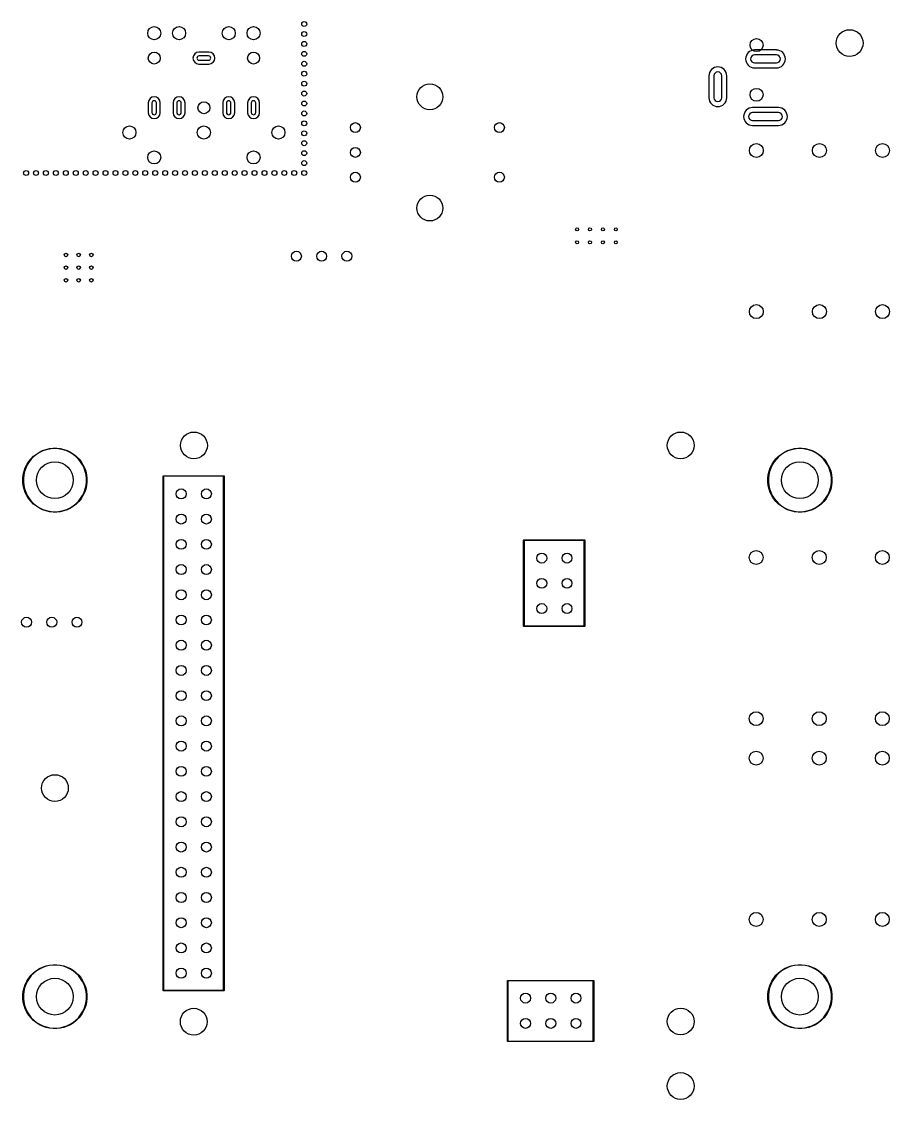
# Model space of a CAD drawing. Header units: inches. Extents: x 0.74 to 7.44, y -5.09 to -0.79.
# Drawn here: x 4.002 to 7.442, y -5.093 to -0.82 of the extents above; entities that cross this region are included whole.
import ezdxf

# ---------------------------------------------------------------- set-up
doc = ezdxf.new("R2010")
doc.units = ezdxf.units.IN
doc.header["$MEASUREMENT"] = 0
doc.layers.add('BLACK', color=250, linetype='CONTINUOUS')

msp = doc.modelspace()

# ---------------------------------------------------------------- linework, layer by layer
at = {"layer": 'BLACK', "linetype": 'CONTINUOUS'}
for p, q in [((6.9936, -0.9326), (6.907, -0.9326)), ((4.7441, -0.9409), (4.7047, -0.9409)), ((4.7431, -0.9557), (4.7057, -0.9557)), ((4.7057, -0.9734), (4.7431, -0.9734)), ((6.9936, -0.9523), (6.907, -0.9523)), ((4.7047, -0.9882), (4.7441, -0.9882)), ((6.907, -0.9838), (6.9936, -0.9838)), ((6.907, -1.0035), (6.9936, -1.0035)), ((6.7259, -1.035), (6.7259, -1.1216)), ((6.7456, -1.035), (6.7456, -1.1216)), ((6.7771, -1.1216), (6.7771, -1.035)), ((6.7967, -1.1216), (6.7967, -1.035)), ((4.5039, -1.1417), (4.5039, -1.1811)), ((4.5187, -1.1427), (4.5187, -1.1801)), ((4.5364, -1.1801), (4.5364, -1.1427)), ((4.5512, -1.1811), (4.5512, -1.1417)), ((4.6024, -1.1417), (4.6024, -1.1811)), ((4.6171, -1.1427), (4.6171, -1.1801)), ((4.6348, -1.1801), (4.6348, -1.1427)), ((4.6496, -1.1811), (4.6496, -1.1417)), ((4.7992, -1.1417), (4.7992, -1.1811)), ((4.814, -1.1427), (4.814, -1.1801)), ((4.8317, -1.1801), (4.8317, -1.1427)), ((4.8465, -1.1811), (4.8465, -1.1417)), ((4.8976, -1.1417), (4.8976, -1.1811)), ((4.9124, -1.1427), (4.9124, -1.1801)), ((4.9301, -1.1801), (4.9301, -1.1427)), ((4.9449, -1.1811), (4.9449, -1.1417)), ((7.0015, -1.161), (6.8991, -1.161)), ((7.0015, -1.1807), (6.8991, -1.1807)), ((6.8991, -1.2121), (7.0015, -1.2121)), ((6.8991, -1.2318), (7.0015, -1.2318)), ((4.0724, -2.5267), (4.0853, -2.5205)), ((4.0853, -2.5205), (4.0987, -2.5158)), ((4.0992, -2.5175), (4.0859, -2.5221)), ((4.0987, -2.5158), (4.1126, -2.5126)), ((4.1129, -2.5144), (4.0992, -2.5175)), ((4.1126, -2.5126), (4.1267, -2.511)), ((4.1268, -2.5128), (4.1129, -2.5144)), ((4.1267, -2.511), (4.141, -2.511)), ((4.1409, -2.5128), (4.1268, -2.5128)), ((4.1548, -2.5144), (4.1409, -2.5128)), ((4.141, -2.511), (4.1551, -2.5126)), ((4.1685, -2.5175), (4.1548, -2.5144)), ((4.1551, -2.5126), (4.169, -2.5158)), ((4.1818, -2.5221), (4.1685, -2.5175)), ((4.169, -2.5158), (4.1824, -2.5205)), ((4.1824, -2.5205), (4.1953, -2.5267)), ((7.0252, -2.5267), (7.038, -2.5205)), ((7.038, -2.5205), (7.0515, -2.5158)), ((7.052, -2.5175), (7.0387, -2.5221)), ((7.0515, -2.5158), (7.0653, -2.5126)), ((7.0656, -2.5144), (7.052, -2.5175)), ((7.0653, -2.5126), (7.0795, -2.511)), ((7.0796, -2.5128), (7.0656, -2.5144)), ((7.0795, -2.511), (7.0937, -2.511)), ((7.0936, -2.5128), (7.0796, -2.5128)), ((7.1076, -2.5144), (7.0936, -2.5128)), ((7.0937, -2.511), (7.1079, -2.5126)), ((7.1213, -2.5175), (7.1076, -2.5144)), ((7.1079, -2.5126), (7.1218, -2.5158)), ((7.1345, -2.5221), (7.1213, -2.5175)), ((7.1218, -2.5158), (7.1352, -2.5205)), ((7.1352, -2.5205), (7.148, -2.5267)), ((4.0303, -2.5643), (4.0392, -2.5532)), ((4.0405, -2.5544), (4.0318, -2.5653)), ((4.0392, -2.5532), (4.0493, -2.5431)), ((4.0504, -2.5444), (4.0405, -2.5544)), ((4.0493, -2.5431), (4.0604, -2.5342)), ((4.0614, -2.5357), (4.0504, -2.5444)), ((4.0604, -2.5342), (4.0724, -2.5267)), ((4.0733, -2.5282), (4.0614, -2.5357)), ((4.0859, -2.5221), (4.0733, -2.5282)), ((4.1944, -2.5282), (4.1818, -2.5221)), ((4.2063, -2.5357), (4.1944, -2.5282)), ((4.1953, -2.5267), (4.2073, -2.5342)), ((4.2173, -2.5444), (4.2063, -2.5357)), ((4.2073, -2.5342), (4.2185, -2.5431)), ((4.2272, -2.5544), (4.2173, -2.5444)), ((4.2185, -2.5431), (4.2285, -2.5532)), ((4.236, -2.5653), (4.2272, -2.5544)), ((4.2285, -2.5532), (4.2374, -2.5643)), ((6.9831, -2.5643), (6.9919, -2.5532)), ((6.9933, -2.5544), (6.9845, -2.5653)), ((6.9919, -2.5532), (7.002, -2.5431)), ((7.0032, -2.5444), (6.9933, -2.5544)), ((7.002, -2.5431), (7.0131, -2.5342)), ((7.0142, -2.5357), (7.0032, -2.5444)), ((7.0131, -2.5342), (7.0252, -2.5267)), ((7.0261, -2.5282), (7.0142, -2.5357)), ((7.0387, -2.5221), (7.0261, -2.5282)), ((7.1472, -2.5282), (7.1345, -2.5221)), ((7.1591, -2.5357), (7.1472, -2.5282)), ((7.148, -2.5267), (7.1601, -2.5342)), ((7.17, -2.5444), (7.1591, -2.5357)), ((7.1601, -2.5342), (7.1712, -2.5431)), ((7.18, -2.5544), (7.17, -2.5444)), ((7.1712, -2.5431), (7.1813, -2.5532)), ((7.1887, -2.5653), (7.18, -2.5544)), ((7.1813, -2.5532), (7.1902, -2.5643)), ((4.0087, -2.6165), (4.0119, -2.6026)), ((4.0136, -2.6031), (4.0104, -2.6168)), ((4.0119, -2.6026), (4.0166, -2.5892)), ((4.0182, -2.5899), (4.0136, -2.6031)), ((4.0166, -2.5892), (4.0227, -2.5764)), ((4.0243, -2.5772), (4.0182, -2.5899)), ((4.0227, -2.5764), (4.0303, -2.5643)), ((4.0318, -2.5653), (4.0243, -2.5772)), ((4.2434, -2.5772), (4.236, -2.5653)), ((4.2374, -2.5643), (4.245, -2.5764)), ((4.2495, -2.5899), (4.2434, -2.5772)), ((4.245, -2.5764), (4.2512, -2.5892)), ((4.2542, -2.6031), (4.2495, -2.5899)), ((4.2512, -2.5892), (4.2559, -2.6026)), ((4.2573, -2.6168), (4.2542, -2.6031)), ((4.2559, -2.6026), (4.259, -2.6165)), ((6.9614, -2.6165), (6.9646, -2.6026)), ((6.9663, -2.6031), (6.9632, -2.6168)), ((6.9646, -2.6026), (6.9693, -2.5892)), ((6.9709, -2.5899), (6.9663, -2.6031)), ((6.9693, -2.5892), (6.9755, -2.5764)), ((6.977, -2.5772), (6.9709, -2.5899)), ((6.9755, -2.5764), (6.9831, -2.5643)), ((6.9845, -2.5653), (6.977, -2.5772)), ((7.1962, -2.5772), (7.1887, -2.5653)), ((7.1902, -2.5643), (7.1977, -2.5764)), ((7.2023, -2.5899), (7.1962, -2.5772)), ((7.1977, -2.5764), (7.2039, -2.5892)), ((7.2069, -2.6031), (7.2023, -2.5899)), ((7.2039, -2.5892), (7.2086, -2.6026)), ((7.21, -2.6168), (7.2069, -2.6031)), ((7.2086, -2.6026), (7.2118, -2.6165)), ((4.0071, -2.6307), (4.0087, -2.6165)), ((4.0071, -2.6308), (4.0071, -2.6307)), ((4.0071, -2.6449), (4.0071, -2.6308)), ((4.0087, -2.6591), (4.0071, -2.6449)), ((4.0104, -2.6168), (4.0089, -2.6308)), ((4.0089, -2.6308), (4.0089, -2.6448)), ((4.0089, -2.6448), (4.0104, -2.6588)), ((4.2589, -2.6308), (4.2573, -2.6168)), ((4.2573, -2.6588), (4.2589, -2.6448)), ((4.2589, -2.6448), (4.2589, -2.6308)), ((4.259, -2.6165), (4.2606, -2.6307)), ((4.2606, -2.6449), (4.259, -2.6591)), ((4.2606, -2.6307), (4.2606, -2.6449)), ((4.5624, -2.6211), (4.5625, -2.6207)), ((4.5624, -4.6605), (4.5624, -2.6211)), ((4.5625, -2.6207), (4.563, -2.6202)), ((4.563, -2.6202), (4.5634, -2.6201)), ((4.5634, -2.6201), (4.8035, -2.6201)), ((4.5644, -2.6221), (4.5644, -4.6595)), ((4.8026, -2.6221), (4.5644, -2.6221)), ((4.8026, -4.6595), (4.8026, -2.6221)), ((4.8035, -2.6201), (4.8039, -2.6202)), ((4.8039, -2.6202), (4.8045, -2.6207)), ((4.8045, -2.6207), (4.8045, -2.6211)), ((4.8045, -2.6211), (4.8045, -4.6605)), ((6.9598, -2.6307), (6.9614, -2.6165)), ((6.9598, -2.6308), (6.9598, -2.6307)), ((6.9598, -2.6449), (6.9598, -2.6308)), ((6.9614, -2.6591), (6.9598, -2.6449)), ((6.9632, -2.6168), (6.9616, -2.6308)), ((6.9616, -2.6308), (6.9616, -2.6448)), ((6.9616, -2.6448), (6.9632, -2.6588)), ((7.2116, -2.6308), (7.21, -2.6168)), ((7.21, -2.6588), (7.2116, -2.6448)), ((7.2116, -2.6448), (7.2116, -2.6308)), ((7.2118, -2.6165), (7.2134, -2.6307)), ((7.2134, -2.6449), (7.2118, -2.6591)), ((7.2134, -2.6307), (7.2134, -2.6449)), ((4.0119, -2.6729), (4.0087, -2.6591)), ((4.0104, -2.6588), (4.0136, -2.6725)), ((4.0166, -2.6864), (4.0119, -2.6729)), ((4.0136, -2.6725), (4.0182, -2.6857)), ((4.0227, -2.6992), (4.0166, -2.6864)), ((4.0182, -2.6857), (4.0243, -2.6984)), ((4.2434, -2.6984), (4.2495, -2.6857)), ((4.2512, -2.6864), (4.245, -2.6992)), ((4.2495, -2.6857), (4.2542, -2.6725)), ((4.2559, -2.6729), (4.2512, -2.6864)), ((4.2542, -2.6725), (4.2573, -2.6588)), ((4.259, -2.6591), (4.2559, -2.6729)), ((6.9646, -2.6729), (6.9614, -2.6591)), ((6.9632, -2.6588), (6.9663, -2.6725)), ((6.9693, -2.6864), (6.9646, -2.6729)), ((6.9663, -2.6725), (6.9709, -2.6857)), ((6.9755, -2.6992), (6.9693, -2.6864)), ((6.9709, -2.6857), (6.977, -2.6984)), ((7.1962, -2.6984), (7.2023, -2.6857)), ((7.2039, -2.6864), (7.1977, -2.6992)), ((7.2023, -2.6857), (7.2069, -2.6725)), ((7.2086, -2.6729), (7.2039, -2.6864)), ((7.2069, -2.6725), (7.21, -2.6588)), ((7.2118, -2.6591), (7.2086, -2.6729)), ((4.0303, -2.7113), (4.0227, -2.6992)), ((4.0243, -2.6984), (4.0318, -2.7102)), ((4.0392, -2.7224), (4.0303, -2.7113)), ((4.0318, -2.7102), (4.0405, -2.7212)), ((4.0493, -2.7325), (4.0392, -2.7224)), ((4.0405, -2.7212), (4.0504, -2.7311)), ((4.0604, -2.7413), (4.0493, -2.7325)), ((4.0504, -2.7311), (4.0614, -2.7399)), ((4.2063, -2.7399), (4.2173, -2.7311)), ((4.2185, -2.7325), (4.2073, -2.7413)), ((4.2173, -2.7311), (4.2272, -2.7212)), ((4.2285, -2.7224), (4.2185, -2.7325)), ((4.2272, -2.7212), (4.236, -2.7102)), ((4.2374, -2.7113), (4.2285, -2.7224)), ((4.236, -2.7102), (4.2434, -2.6984)), ((4.245, -2.6992), (4.2374, -2.7113)), ((6.9831, -2.7113), (6.9755, -2.6992)), ((6.977, -2.6984), (6.9845, -2.7102)), ((6.9919, -2.7224), (6.9831, -2.7113)), ((6.9845, -2.7102), (6.9933, -2.7212)), ((7.002, -2.7325), (6.9919, -2.7224)), ((6.9933, -2.7212), (7.0032, -2.7311)), ((7.0131, -2.7413), (7.002, -2.7325)), ((7.0032, -2.7311), (7.0142, -2.7399)), ((7.1591, -2.7399), (7.17, -2.7311)), ((7.1712, -2.7325), (7.1601, -2.7413)), ((7.17, -2.7311), (7.18, -2.7212)), ((7.1813, -2.7224), (7.1712, -2.7325)), ((7.18, -2.7212), (7.1887, -2.7102)), ((7.1902, -2.7113), (7.1813, -2.7224)), ((7.1887, -2.7102), (7.1962, -2.6984)), ((7.1977, -2.6992), (7.1902, -2.7113)), ((4.0724, -2.7489), (4.0604, -2.7413)), ((4.0614, -2.7399), (4.0733, -2.7474)), ((4.0853, -2.7551), (4.0724, -2.7489)), ((4.0733, -2.7474), (4.0859, -2.7535)), ((4.0987, -2.7598), (4.0853, -2.7551)), ((4.0859, -2.7535), (4.0992, -2.7581)), ((4.1126, -2.763), (4.0987, -2.7598)), ((4.0992, -2.7581), (4.1129, -2.7612)), ((4.1267, -2.7646), (4.1126, -2.763)), ((4.1129, -2.7612), (4.1268, -2.7628)), ((4.141, -2.7646), (4.1267, -2.7646)), ((4.1268, -2.7628), (4.1409, -2.7628)), ((4.1409, -2.7628), (4.1548, -2.7612)), ((4.1551, -2.763), (4.141, -2.7646)), ((4.1548, -2.7612), (4.1685, -2.7581)), ((4.169, -2.7598), (4.1551, -2.763)), ((4.1685, -2.7581), (4.1818, -2.7535)), ((4.1824, -2.7551), (4.169, -2.7598)), ((4.1818, -2.7535), (4.1944, -2.7474)), ((4.1953, -2.7489), (4.1824, -2.7551)), ((4.1944, -2.7474), (4.2063, -2.7399)), ((4.2073, -2.7413), (4.1953, -2.7489)), ((7.0252, -2.7489), (7.0131, -2.7413)), ((7.0142, -2.7399), (7.0261, -2.7474)), ((7.038, -2.7551), (7.0252, -2.7489)), ((7.0261, -2.7474), (7.0387, -2.7535)), ((7.0515, -2.7598), (7.038, -2.7551)), ((7.0387, -2.7535), (7.052, -2.7581)), ((7.0653, -2.763), (7.0515, -2.7598)), ((7.052, -2.7581), (7.0656, -2.7612)), ((7.0795, -2.7646), (7.0653, -2.763)), ((7.0656, -2.7612), (7.0796, -2.7628)), ((7.0937, -2.7646), (7.0795, -2.7646)), ((7.0796, -2.7628), (7.0936, -2.7628)), ((7.0936, -2.7628), (7.1076, -2.7612)), ((7.1079, -2.763), (7.0937, -2.7646)), ((7.1076, -2.7612), (7.1213, -2.7581)), ((7.1218, -2.7598), (7.1079, -2.763)), ((7.1213, -2.7581), (7.1345, -2.7535)), ((7.1352, -2.7551), (7.1218, -2.7598)), ((7.1345, -2.7535), (7.1472, -2.7474)), ((7.148, -2.7489), (7.1352, -2.7551)), ((7.1472, -2.7474), (7.1591, -2.7399)), ((7.1601, -2.7413), (7.148, -2.7489)), ((5.9917, -2.8758), (5.9918, -2.8754)), ((5.9917, -3.2164), (5.9917, -2.8758)), ((5.9918, -2.8754), (5.9923, -2.8749)), ((5.9923, -2.8749), (5.9927, -2.8748)), ((5.9927, -2.8748), (6.2329, -2.8748)), ((5.9937, -2.8768), (5.9937, -3.2154)), ((6.2319, -2.8768), (5.9937, -2.8768)), ((6.2319, -3.2154), (6.2319, -2.8768)), ((6.2329, -2.8748), (6.2333, -2.8749)), ((6.2333, -2.8749), (6.2338, -2.8754)), ((6.2338, -2.8754), (6.2339, -2.8758)), ((6.2339, -2.8758), (6.2339, -3.2164)), ((5.9918, -3.2167), (5.9917, -3.2164)), ((5.9923, -3.2173), (5.9918, -3.2167)), ((5.9927, -3.2173), (5.9923, -3.2173)), ((6.2329, -3.2173), (5.9927, -3.2173)), ((5.9937, -3.2154), (6.2319, -3.2154)), ((6.2333, -3.2173), (6.2329, -3.2173)), ((6.2338, -3.2167), (6.2333, -3.2173)), ((6.2339, -3.2164), (6.2338, -3.2167)), ((4.0724, -4.5739), (4.0853, -4.5677)), ((4.0859, -4.5694), (4.0733, -4.5755)), ((4.0853, -4.5677), (4.0987, -4.563)), ((4.0992, -4.5647), (4.0859, -4.5694)), ((4.0987, -4.563), (4.1126, -4.5599)), ((4.1129, -4.5616), (4.0992, -4.5647)), ((4.1126, -4.5599), (4.1267, -4.5583)), ((4.1268, -4.56), (4.1129, -4.5616)), ((4.1267, -4.5583), (4.141, -4.5583)), ((4.1409, -4.56), (4.1268, -4.56)), ((4.1548, -4.5616), (4.1409, -4.56)), ((4.141, -4.5583), (4.1551, -4.5599)), ((4.1685, -4.5647), (4.1548, -4.5616)), ((4.1551, -4.5599), (4.169, -4.563)), ((4.1818, -4.5694), (4.1685, -4.5647)), ((4.169, -4.563), (4.1824, -4.5677)), ((4.1944, -4.5755), (4.1818, -4.5694)), ((4.1824, -4.5677), (4.1953, -4.5739)), ((7.0252, -4.5739), (7.038, -4.5677)), ((7.0387, -4.5694), (7.0261, -4.5755)), ((7.038, -4.5677), (7.0515, -4.563)), ((7.052, -4.5647), (7.0387, -4.5694)), ((7.0515, -4.563), (7.0653, -4.5599)), ((7.0656, -4.5616), (7.052, -4.5647)), ((7.0653, -4.5599), (7.0795, -4.5583)), ((7.0796, -4.56), (7.0656, -4.5616)), ((7.0795, -4.5583), (7.0937, -4.5583)), ((7.0936, -4.56), (7.0796, -4.56)), ((7.1076, -4.5616), (7.0936, -4.56)), ((7.0937, -4.5583), (7.1079, -4.5599)), ((7.1213, -4.5647), (7.1076, -4.5616)), ((7.1079, -4.5599), (7.1218, -4.563)), ((7.1345, -4.5694), (7.1213, -4.5647)), ((7.1218, -4.563), (7.1352, -4.5677)), ((7.1472, -4.5755), (7.1345, -4.5694)), ((7.1352, -4.5677), (7.148, -4.5739)), ((4.0227, -4.6236), (4.0303, -4.6116)), ((4.0318, -4.6126), (4.0243, -4.6245)), ((4.0303, -4.6116), (4.0392, -4.6004)), ((4.0405, -4.6016), (4.0318, -4.6126)), ((4.0392, -4.6004), (4.0493, -4.5904)), ((4.0504, -4.5917), (4.0405, -4.6016)), ((4.0493, -4.5904), (4.0604, -4.5815)), ((4.0614, -4.5829), (4.0504, -4.5917)), ((4.0604, -4.5815), (4.0724, -4.5739)), ((4.0733, -4.5755), (4.0614, -4.5829)), ((4.2063, -4.5829), (4.1944, -4.5755)), ((4.1953, -4.5739), (4.2073, -4.5815)), ((4.2173, -4.5917), (4.2063, -4.5829)), ((4.2073, -4.5815), (4.2185, -4.5904)), ((4.2272, -4.6016), (4.2173, -4.5917)), ((4.2185, -4.5904), (4.2285, -4.6004)), ((4.236, -4.6126), (4.2272, -4.6016)), ((4.2285, -4.6004), (4.2374, -4.6116)), ((4.2434, -4.6245), (4.236, -4.6126)), ((4.2374, -4.6116), (4.245, -4.6236)), ((6.9755, -4.6236), (6.9831, -4.6116)), ((6.9845, -4.6126), (6.977, -4.6245)), ((6.9831, -4.6116), (6.9919, -4.6004)), ((6.9933, -4.6016), (6.9845, -4.6126)), ((6.9919, -4.6004), (7.002, -4.5904)), ((7.0032, -4.5917), (6.9933, -4.6016)), ((7.002, -4.5904), (7.0131, -4.5815)), ((7.0142, -4.5829), (7.0032, -4.5917)), ((7.0131, -4.5815), (7.0252, -4.5739)), ((7.0261, -4.5755), (7.0142, -4.5829)), ((7.1591, -4.5829), (7.1472, -4.5755)), ((7.148, -4.5739), (7.1601, -4.5815)), ((7.17, -4.5917), (7.1591, -4.5829)), ((7.1601, -4.5815), (7.1712, -4.5904)), ((7.18, -4.6016), (7.17, -4.5917)), ((7.1712, -4.5904), (7.1813, -4.6004)), ((7.1887, -4.6126), (7.18, -4.6016)), ((7.1813, -4.6004), (7.1902, -4.6116)), ((7.1962, -4.6245), (7.1887, -4.6126)), ((7.1902, -4.6116), (7.1977, -4.6236)), ((4.0087, -4.6638), (4.0119, -4.6499)), ((4.0136, -4.6504), (4.0104, -4.6641)), ((4.0119, -4.6499), (4.0166, -4.6365)), ((4.0182, -4.6371), (4.0136, -4.6504)), ((4.0166, -4.6365), (4.0227, -4.6236)), ((4.0243, -4.6245), (4.0182, -4.6371)), ((4.2495, -4.6371), (4.2434, -4.6245)), ((4.245, -4.6236), (4.2512, -4.6365)), ((4.2542, -4.6504), (4.2495, -4.6371)), ((4.2512, -4.6365), (4.2559, -4.6499)), ((4.2573, -4.6641), (4.2542, -4.6504)), ((4.2559, -4.6499), (4.259, -4.6638)), ((5.9274, -4.6213), (5.928, -4.6208)), ((5.9274, -4.6217), (5.9274, -4.6213)), ((5.9274, -4.8618), (5.9274, -4.6217)), ((5.928, -4.6208), (5.9283, -4.6207)), ((5.9283, -4.6207), (6.2689, -4.6207)), ((5.9293, -4.6227), (5.9293, -4.8609)), ((6.2679, -4.6227), (5.9293, -4.6227)), ((6.2679, -4.8609), (6.2679, -4.6227)), ((6.2689, -4.6207), (6.2693, -4.6208)), ((6.2693, -4.6208), (6.2698, -4.6213)), ((6.2698, -4.6213), (6.2699, -4.6217)), ((6.2699, -4.6217), (6.2699, -4.8618)), ((6.9614, -4.6638), (6.9646, -4.6499)), ((6.9663, -4.6504), (6.9632, -4.6641)), ((6.9646, -4.6499), (6.9693, -4.6365)), ((6.9709, -4.6371), (6.9663, -4.6504)), ((6.9693, -4.6365), (6.9755, -4.6236)), ((6.977, -4.6245), (6.9709, -4.6371)), ((7.2023, -4.6371), (7.1962, -4.6245)), ((7.1977, -4.6236), (7.2039, -4.6365)), ((7.2069, -4.6504), (7.2023, -4.6371)), ((7.2039, -4.6365), (7.2086, -4.6499)), ((7.21, -4.6641), (7.2069, -4.6504)), ((7.2086, -4.6499), (7.2118, -4.6638)), ((4.0071, -4.6779), (4.0087, -4.6638)), ((4.0071, -4.678), (4.0071, -4.6779)), ((4.0071, -4.6922), (4.0071, -4.678)), ((4.0087, -4.7063), (4.0071, -4.6922)), ((4.0104, -4.6641), (4.0089, -4.678)), ((4.0089, -4.678), (4.0089, -4.6921)), ((4.0089, -4.6921), (4.0104, -4.706)), ((4.2589, -4.678), (4.2573, -4.6641)), ((4.2573, -4.706), (4.2589, -4.6921)), ((4.2589, -4.6921), (4.2589, -4.678)), ((4.259, -4.6638), (4.2606, -4.6779)), ((4.2606, -4.6922), (4.259, -4.7063)), ((4.2606, -4.6779), (4.2606, -4.6922)), ((4.5625, -4.6608), (4.5624, -4.6605)), ((4.563, -4.6614), (4.5625, -4.6608)), ((4.5634, -4.6614), (4.563, -4.6614)), ((4.8035, -4.6614), (4.5634, -4.6614)), ((4.5644, -4.6595), (4.8026, -4.6595)), ((4.8039, -4.6614), (4.8035, -4.6614)), ((4.8045, -4.6608), (4.8039, -4.6614)), ((4.8045, -4.6605), (4.8045, -4.6608)), ((6.9598, -4.6779), (6.9614, -4.6638)), ((6.9598, -4.678), (6.9598, -4.6779)), ((6.9598, -4.6922), (6.9598, -4.678)), ((6.9614, -4.7063), (6.9598, -4.6922)), ((6.9632, -4.6641), (6.9616, -4.678)), ((6.9616, -4.678), (6.9616, -4.6921)), ((6.9616, -4.6921), (6.9632, -4.706)), ((7.2116, -4.678), (7.21, -4.6641)), ((7.21, -4.706), (7.2116, -4.6921)), ((7.2116, -4.6921), (7.2116, -4.678)), ((7.2118, -4.6638), (7.2134, -4.6779)), ((7.2134, -4.6922), (7.2118, -4.7063)), ((7.2134, -4.6779), (7.2134, -4.6922)), ((4.0119, -4.7202), (4.0087, -4.7063)), ((4.0104, -4.706), (4.0136, -4.7197)), ((4.0166, -4.7336), (4.0119, -4.7202)), ((4.0136, -4.7197), (4.0182, -4.733)), ((4.0227, -4.7465), (4.0166, -4.7336)), ((4.0182, -4.733), (4.0243, -4.7456)), ((4.2434, -4.7456), (4.2495, -4.733)), ((4.2512, -4.7336), (4.245, -4.7465)), ((4.2495, -4.733), (4.2542, -4.7197)), ((4.2559, -4.7202), (4.2512, -4.7336)), ((4.2542, -4.7197), (4.2573, -4.706)), ((4.259, -4.7063), (4.2559, -4.7202)), ((6.9646, -4.7202), (6.9614, -4.7063)), ((6.9632, -4.706), (6.9663, -4.7197)), ((6.9693, -4.7336), (6.9646, -4.7202)), ((6.9663, -4.7197), (6.9709, -4.733)), ((6.9755, -4.7465), (6.9693, -4.7336)), ((6.9709, -4.733), (6.977, -4.7456)), ((7.1962, -4.7456), (7.2023, -4.733)), ((7.2039, -4.7336), (7.1977, -4.7465)), ((7.2023, -4.733), (7.2069, -4.7197)), ((7.2086, -4.7202), (7.2039, -4.7336)), ((7.2069, -4.7197), (7.21, -4.706)), ((7.2118, -4.7063), (7.2086, -4.7202)), ((4.0303, -4.7585), (4.0227, -4.7465)), ((4.0243, -4.7456), (4.0318, -4.7575)), ((4.0392, -4.7696), (4.0303, -4.7585)), ((4.0318, -4.7575), (4.0405, -4.7685)), ((4.0493, -4.7797), (4.0392, -4.7696)), ((4.0405, -4.7685), (4.0504, -4.7784)), ((4.0604, -4.7886), (4.0493, -4.7797)), ((4.0504, -4.7784), (4.0614, -4.7871)), ((4.2063, -4.7871), (4.2173, -4.7784)), ((4.2185, -4.7797), (4.2073, -4.7886)), ((4.2173, -4.7784), (4.2272, -4.7685)), ((4.2285, -4.7696), (4.2185, -4.7797)), ((4.2272, -4.7685), (4.236, -4.7575)), ((4.2374, -4.7585), (4.2285, -4.7696)), ((4.236, -4.7575), (4.2434, -4.7456)), ((4.245, -4.7465), (4.2374, -4.7585)), ((6.9831, -4.7585), (6.9755, -4.7465)), ((6.977, -4.7456), (6.9845, -4.7575)), ((6.9919, -4.7696), (6.9831, -4.7585)), ((6.9845, -4.7575), (6.9933, -4.7685)), ((7.002, -4.7797), (6.9919, -4.7696)), ((6.9933, -4.7685), (7.0032, -4.7784)), ((7.0131, -4.7886), (7.002, -4.7797)), ((7.0032, -4.7784), (7.0142, -4.7871)), ((7.1591, -4.7871), (7.17, -4.7784)), ((7.1712, -4.7797), (7.1601, -4.7886)), ((7.17, -4.7784), (7.18, -4.7685)), ((7.1813, -4.7696), (7.1712, -4.7797)), ((7.18, -4.7685), (7.1887, -4.7575)), ((7.1902, -4.7585), (7.1813, -4.7696)), ((7.1887, -4.7575), (7.1962, -4.7456)), ((7.1977, -4.7465), (7.1902, -4.7585)), ((4.0724, -4.7962), (4.0604, -4.7886)), ((4.0614, -4.7871), (4.0733, -4.7946)), ((4.0853, -4.8023), (4.0724, -4.7962)), ((4.0733, -4.7946), (4.0859, -4.8007)), ((4.0987, -4.807), (4.0853, -4.8023)), ((4.0859, -4.8007), (4.0992, -4.8053)), ((4.1126, -4.8102), (4.0987, -4.807)), ((4.0992, -4.8053), (4.1129, -4.8085)), ((4.1267, -4.8118), (4.1126, -4.8102)), ((4.1129, -4.8085), (4.1268, -4.81)), ((4.141, -4.8118), (4.1267, -4.8118)), ((4.1268, -4.81), (4.1409, -4.81)), ((4.1409, -4.81), (4.1548, -4.8085)), ((4.1551, -4.8102), (4.141, -4.8118)), ((4.1548, -4.8085), (4.1685, -4.8053)), ((4.169, -4.807), (4.1551, -4.8102)), ((4.1685, -4.8053), (4.1818, -4.8007)), ((4.1824, -4.8023), (4.169, -4.807)), ((4.1818, -4.8007), (4.1944, -4.7946)), ((4.1953, -4.7962), (4.1824, -4.8023)), ((4.1944, -4.7946), (4.2063, -4.7871)), ((4.2073, -4.7886), (4.1953, -4.7962)), ((7.0252, -4.7962), (7.0131, -4.7886)), ((7.0142, -4.7871), (7.0261, -4.7946)), ((7.038, -4.8023), (7.0252, -4.7962)), ((7.0261, -4.7946), (7.0387, -4.8007)), ((7.0515, -4.807), (7.038, -4.8023)), ((7.0387, -4.8007), (7.052, -4.8053)), ((7.0653, -4.8102), (7.0515, -4.807)), ((7.052, -4.8053), (7.0656, -4.8085)), ((7.0795, -4.8118), (7.0653, -4.8102)), ((7.0656, -4.8085), (7.0796, -4.81)), ((7.0937, -4.8118), (7.0795, -4.8118)), ((7.0796, -4.81), (7.0936, -4.81)), ((7.0936, -4.81), (7.1076, -4.8085)), ((7.1079, -4.8102), (7.0937, -4.8118)), ((7.1076, -4.8085), (7.1213, -4.8053)), ((7.1218, -4.807), (7.1079, -4.8102)), ((7.1213, -4.8053), (7.1345, -4.8007)), ((7.1352, -4.8023), (7.1218, -4.807)), ((7.1345, -4.8007), (7.1472, -4.7946)), ((7.148, -4.7962), (7.1352, -4.8023)), ((7.1472, -4.7946), (7.1591, -4.7871)), ((7.1601, -4.7886), (7.148, -4.7962)), ((5.9274, -4.8622), (5.9274, -4.8618)), ((5.928, -4.8627), (5.9274, -4.8622)), ((5.9283, -4.8628), (5.928, -4.8627)), ((6.2689, -4.8628), (5.9283, -4.8628)), ((5.9293, -4.8609), (6.2679, -4.8609)), ((6.2693, -4.8627), (6.2689, -4.8628)), ((6.2698, -4.8622), (6.2693, -4.8627)), ((6.2699, -4.8618), (6.2698, -4.8622))]:
    msp.add_line(p, q, dxfattribs=at)
at = {"layer": 'BLACK'}
for centre, radius in [((4.5276, -0.8661), 0.026), ((4.5276, -0.8661), 0.026), ((4.626, -0.8661), 0.026), ((4.626, -0.8661), 0.026), ((4.8228, -0.8661), 0.026), ((4.8228, -0.8661), 0.026), ((4.9213, -0.8661), 0.026), ((4.9213, -0.8661), 0.026), ((5.122, -0.8297), 0.00984), ((5.122, -0.8297), 0.00984), ((7.2837, -0.9053), 0.0531), ((7.2837, -0.9053), 0.0531), ((5.122, -0.8691), 0.00984), ((5.122, -0.8691), 0.00984), ((6.9149, -0.9133), 0.0256), ((6.9149, -0.9133), 0.0256), ((5.122, -0.9085), 0.00984), ((5.122, -0.9085), 0.00984), ((5.122, -0.9478), 0.00984), ((5.122, -0.9478), 0.00984), ((4.5276, -0.9646), 0.0236), ((4.5276, -0.9646), 0.0236), ((4.9213, -0.9646), 0.0236), ((4.9213, -0.9646), 0.0236), ((5.122, -0.9872), 0.00984), ((5.122, -0.9872), 0.00984), ((5.122, -1.0266), 0.00984), ((5.122, -1.0266), 0.00984), ((5.122, -1.0659), 0.00984), ((5.122, -1.0659), 0.00984), ((5.6201, -1.1181), 0.0512), ((5.6201, -1.1181), 0.0512), ((5.122, -1.1053), 0.00984), ((5.122, -1.1053), 0.00984), ((6.9149, -1.1102), 0.0256), ((6.9149, -1.1102), 0.0256), ((4.7244, -1.1614), 0.0236), ((4.7244, -1.1614), 0.0236), ((5.122, -1.1447), 0.00984), ((5.122, -1.1447), 0.00984), ((5.122, -1.1841), 0.00984), ((5.122, -1.1841), 0.00984), ((4.4291, -1.2598), 0.026), ((4.4291, -1.2598), 0.026), ((4.7244, -1.2598), 0.026), ((4.7244, -1.2598), 0.026), ((5.0197, -1.2598), 0.026), ((5.0197, -1.2598), 0.026), ((5.122, -1.2234), 0.00984), ((5.122, -1.2234), 0.00984), ((5.3248, -1.2402), 0.0197), ((5.3248, -1.2402), 0.0197), ((5.8957, -1.2402), 0.0197), ((5.8957, -1.2402), 0.0197), ((5.122, -1.2628), 0.00984), ((5.122, -1.2628), 0.00984), ((5.122, -1.3022), 0.00984), ((5.122, -1.3022), 0.00984), ((5.3248, -1.3386), 0.0197), ((5.3248, -1.3386), 0.0197), ((6.914, -1.3307), 0.0276), ((6.914, -1.3307), 0.0276), ((7.164, -1.3307), 0.0276), ((7.164, -1.3307), 0.0276), ((7.414, -1.3307), 0.0276), ((7.414, -1.3307), 0.0276), ((4.5276, -1.3583), 0.026), ((4.5276, -1.3583), 0.026), ((4.9213, -1.3583), 0.026), ((4.9213, -1.3583), 0.026), ((5.122, -1.3415), 0.00984), ((5.122, -1.3415), 0.00984), ((5.122, -1.3809), 0.00984), ((5.122, -1.3809), 0.00984), ((4.0197, -1.4203), 0.00984), ((4.0197, -1.4203), 0.00984), ((4.0591, -1.4203), 0.00984), ((4.0591, -1.4203), 0.00984), ((4.0984, -1.4203), 0.00984), ((4.0984, -1.4203), 0.00984), ((4.1378, -1.4203), 0.00984), ((4.1378, -1.4203), 0.00984), ((4.1772, -1.4203), 0.00984), ((4.1772, -1.4203), 0.00984), ((4.2165, -1.4203), 0.00984), ((4.2165, -1.4203), 0.00984), ((4.2559, -1.4203), 0.00984), ((4.2559, -1.4203), 0.00984), ((4.2953, -1.4203), 0.00984), ((4.2953, -1.4203), 0.00984), ((4.3346, -1.4203), 0.00984), ((4.3346, -1.4203), 0.00984), ((4.374, -1.4203), 0.00984), ((4.374, -1.4203), 0.00984), ((4.4134, -1.4203), 0.00984), ((4.4134, -1.4203), 0.00984), ((4.4528, -1.4203), 0.00984), ((4.4528, -1.4203), 0.00984), ((4.4921, -1.4203), 0.00984), ((4.4921, -1.4203), 0.00984), ((4.5315, -1.4203), 0.00984), ((4.5315, -1.4203), 0.00984), ((4.5709, -1.4203), 0.00984), ((4.5709, -1.4203), 0.00984), ((4.6102, -1.4203), 0.00984), ((4.6102, -1.4203), 0.00984), ((4.6496, -1.4203), 0.00984), ((4.6496, -1.4203), 0.00984), ((4.689, -1.4203), 0.00984), ((4.689, -1.4203), 0.00984), ((4.7283, -1.4203), 0.00984), ((4.7283, -1.4203), 0.00984), ((4.7677, -1.4203), 0.00984), ((4.7677, -1.4203), 0.00984), ((4.8071, -1.4203), 0.00984), ((4.8071, -1.4203), 0.00984), ((4.8465, -1.4203), 0.00984), ((4.8465, -1.4203), 0.00984), ((4.8858, -1.4203), 0.00984), ((4.8858, -1.4203), 0.00984), ((4.9252, -1.4203), 0.00984), ((4.9252, -1.4203), 0.00984), ((4.9646, -1.4203), 0.00984), ((4.9646, -1.4203), 0.00984), ((5.0039, -1.4203), 0.00984), ((5.0039, -1.4203), 0.00984), ((5.0433, -1.4203), 0.00984), ((5.0433, -1.4203), 0.00984), ((5.0827, -1.4203), 0.00984), ((5.0827, -1.4203), 0.00984), ((5.122, -1.4203), 0.00984), ((5.122, -1.4203), 0.00984), ((5.3248, -1.437), 0.0197), ((5.3248, -1.437), 0.0197), ((5.8957, -1.437), 0.0197), ((5.8957, -1.437), 0.0197), ((5.6201, -1.5591), 0.0512), ((5.6201, -1.5591), 0.0512), ((6.2035, -1.6437), 0.00591), ((6.2035, -1.6437), 0.00591), ((6.2547, -1.6437), 0.00591), ((6.2547, -1.6437), 0.00591), ((6.3059, -1.6437), 0.00591), ((6.3059, -1.6437), 0.00591), ((6.3571, -1.6437), 0.00591), ((6.3571, -1.6437), 0.00591), ((6.2035, -1.6949), 0.00591), ((6.2035, -1.6949), 0.00591), ((6.2547, -1.6949), 0.00591), ((6.2547, -1.6949), 0.00591), ((6.3059, -1.6949), 0.00591), ((6.3059, -1.6949), 0.00591), ((6.3571, -1.6949), 0.00591), ((6.3571, -1.6949), 0.00591), ((4.1781, -1.7451), 0.00689), ((4.1781, -1.7451), 0.00689), ((4.2283, -1.7451), 0.00689), ((4.2283, -1.7451), 0.00689), ((4.2785, -1.7451), 0.00689), ((4.2785, -1.7451), 0.00689), ((5.0911, -1.75), 0.0197), ((5.0911, -1.75), 0.0197), ((5.1911, -1.75), 0.0197), ((5.1911, -1.75), 0.0197), ((5.2911, -1.75), 0.0197), ((5.2911, -1.75), 0.0197), ((4.1781, -1.7953), 0.00689), ((4.1781, -1.7953), 0.00689), ((4.2283, -1.7953), 0.00689), ((4.2283, -1.7953), 0.00689), ((4.2785, -1.7953), 0.00689), ((4.2785, -1.7953), 0.00689), ((4.1781, -1.8455), 0.00689), ((4.1781, -1.8455), 0.00689), ((4.2283, -1.8455), 0.00689), ((4.2283, -1.8455), 0.00689), ((4.2785, -1.8455), 0.00689), ((4.2785, -1.8455), 0.00689), ((6.914, -1.9697), 0.0276), ((6.914, -1.9697), 0.0276), ((7.164, -1.9697), 0.0276), ((7.164, -1.9697), 0.0276), ((7.414, -1.9697), 0.0276), ((7.414, -1.9697), 0.0276), ((4.685, -2.5), 0.0531), ((4.685, -2.5), 0.0531), ((6.6142, -2.5), 0.0531), ((6.6142, -2.5), 0.0531), ((4.1339, -2.6378), 0.0728), ((4.1339, -2.6378), 0.0728), ((7.0866, -2.6378), 0.0728), ((7.0866, -2.6378), 0.0728), ((4.6343, -2.692), 0.0197), ((4.6343, -2.692), 0.0197), ((4.7343, -2.692), 0.0197), ((4.7343, -2.692), 0.0197), ((4.6343, -2.792), 0.0197), ((4.6343, -2.792), 0.0197), ((4.7343, -2.792), 0.0197), ((4.7343, -2.792), 0.0197), ((4.6343, -2.892), 0.0197), ((4.6343, -2.892), 0.0197), ((4.7343, -2.892), 0.0197), ((4.7343, -2.892), 0.0197), ((6.0636, -2.9467), 0.0197), ((6.0636, -2.9467), 0.0197), ((6.1636, -2.9467), 0.0197), ((6.1636, -2.9467), 0.0197), ((6.9134, -2.9441), 0.0276), ((6.9134, -2.9441), 0.0276), ((7.1634, -2.9441), 0.0276), ((7.1634, -2.9441), 0.0276), ((7.4134, -2.9441), 0.0276), ((7.4134, -2.9441), 0.0276), ((4.6343, -2.992), 0.0197), ((4.6343, -2.992), 0.0197), ((4.7343, -2.992), 0.0197), ((4.7343, -2.992), 0.0197), ((6.0636, -3.0467), 0.0197), ((6.0636, -3.0467), 0.0197), ((6.1636, -3.0467), 0.0197), ((6.1636, -3.0467), 0.0197), ((4.6343, -3.092), 0.0197), ((4.6343, -3.092), 0.0197), ((4.7343, -3.092), 0.0197), ((4.7343, -3.092), 0.0197), ((6.0636, -3.1467), 0.0197), ((6.0636, -3.1467), 0.0197), ((6.1636, -3.1467), 0.0197), ((6.1636, -3.1467), 0.0197), ((4.0215, -3.2008), 0.0197), ((4.0215, -3.2008), 0.0197), ((4.1215, -3.2008), 0.0197), ((4.1215, -3.2008), 0.0197), ((4.2215, -3.2008), 0.0197), ((4.2215, -3.2008), 0.0197), ((4.6343, -3.192), 0.0197), ((4.6343, -3.192), 0.0197), ((4.7343, -3.192), 0.0197), ((4.7343, -3.192), 0.0197), ((4.6343, -3.292), 0.0197), ((4.6343, -3.292), 0.0197), ((4.7343, -3.292), 0.0197), ((4.7343, -3.292), 0.0197), ((4.6343, -3.392), 0.0197), ((4.6343, -3.392), 0.0197), ((4.7343, -3.392), 0.0197), ((4.7343, -3.392), 0.0197), ((4.6343, -3.492), 0.0197), ((4.6343, -3.492), 0.0197), ((4.7343, -3.492), 0.0197), ((4.7343, -3.492), 0.0197), ((4.6343, -3.592), 0.0197), ((4.6343, -3.592), 0.0197), ((4.7343, -3.592), 0.0197), ((4.7343, -3.592), 0.0197), ((6.9134, -3.5831), 0.0276), ((6.9134, -3.5831), 0.0276), ((7.1634, -3.5831), 0.0276), ((7.1634, -3.5831), 0.0276), ((7.4134, -3.5831), 0.0276), ((7.4134, -3.5831), 0.0276), ((4.6343, -3.692), 0.0197), ((4.6343, -3.692), 0.0197), ((4.7343, -3.692), 0.0197), ((4.7343, -3.692), 0.0197), ((6.9134, -3.74), 0.0276), ((6.9134, -3.74), 0.0276), ((7.1634, -3.74), 0.0276), ((7.1634, -3.74), 0.0276), ((7.4134, -3.74), 0.0276), ((7.4134, -3.74), 0.0276), ((4.6343, -3.792), 0.0197), ((4.6343, -3.792), 0.0197), ((4.7343, -3.792), 0.0197), ((4.7343, -3.792), 0.0197), ((4.1339, -3.8583), 0.0531), ((4.1339, -3.8583), 0.0531), ((4.6343, -3.892), 0.0197), ((4.6343, -3.892), 0.0197), ((4.7343, -3.892), 0.0197), ((4.7343, -3.892), 0.0197), ((4.6343, -3.992), 0.0197), ((4.6343, -3.992), 0.0197), ((4.7343, -3.992), 0.0197), ((4.7343, -3.992), 0.0197), ((4.6343, -4.092), 0.0197), ((4.6343, -4.092), 0.0197), ((4.7343, -4.092), 0.0197), ((4.7343, -4.092), 0.0197), ((4.6343, -4.192), 0.0197), ((4.6343, -4.192), 0.0197), ((4.7343, -4.192), 0.0197), ((4.7343, -4.192), 0.0197), ((4.6343, -4.292), 0.0197), ((4.6343, -4.292), 0.0197), ((4.7343, -4.292), 0.0197), ((4.7343, -4.292), 0.0197), ((6.9134, -4.3789), 0.0276), ((6.9134, -4.3789), 0.0276), ((7.1634, -4.3789), 0.0276), ((7.1634, -4.3789), 0.0276), ((7.4134, -4.3789), 0.0276), ((7.4134, -4.3789), 0.0276), ((4.6343, -4.392), 0.0197), ((4.6343, -4.392), 0.0197), ((4.7343, -4.392), 0.0197), ((4.7343, -4.392), 0.0197), ((4.6343, -4.492), 0.0197), ((4.6343, -4.492), 0.0197), ((4.7343, -4.492), 0.0197), ((4.7343, -4.492), 0.0197), ((4.1339, -4.685), 0.0728), ((4.1339, -4.685), 0.0728), ((4.6343, -4.592), 0.0197), ((4.6343, -4.592), 0.0197), ((4.7343, -4.592), 0.0197), ((4.7343, -4.592), 0.0197), ((7.0866, -4.685), 0.0728), ((7.0866, -4.685), 0.0728), ((5.9992, -4.691), 0.0197), ((5.9992, -4.691), 0.0197), ((6.0992, -4.691), 0.0197), ((6.0992, -4.691), 0.0197), ((6.1992, -4.691), 0.0197), ((6.1992, -4.691), 0.0197), ((4.6843, -4.7843), 0.0531), ((4.6843, -4.7843), 0.0531), ((6.6142, -4.7835), 0.0531), ((6.6142, -4.7835), 0.0531), ((5.9992, -4.791), 0.0197), ((5.9992, -4.791), 0.0197), ((6.0992, -4.791), 0.0197), ((6.0992, -4.791), 0.0197), ((6.1992, -4.791), 0.0197), ((6.1992, -4.791), 0.0197), ((6.6142, -5.0394), 0.0531), ((6.6142, -5.0394), 0.0531)]:
    msp.add_circle(centre, radius, dxfattribs=at)
for centre, radius, start, end in [((6.907, -0.9681), 0.0354, 90, 270), ((6.9936, -0.9681), 0.0354, 270, 450), ((4.7047, -0.9646), 0.0236, 90, 270), ((4.7057, -0.9646), 0.00886, 90, 270), ((4.7431, -0.9646), 0.00886, 270, 450), ((4.7441, -0.9646), 0.0236, 270, 450), ((6.907, -0.9681), 0.0157, 90, 270), ((6.9936, -0.9681), 0.0157, 270, 450), ((6.7613, -1.035), 0.0354, 360, 540), ((6.7613, -1.035), 0.0157, 360, 540), ((4.5276, -1.1417), 0.0236, 0, 180), ((4.5276, -1.1427), 0.00886, 0, 180), ((4.626, -1.1417), 0.0236, 0, 180), ((4.626, -1.1427), 0.00886, 0, 180), ((4.8228, -1.1417), 0.0236, 0, 180), ((4.8228, -1.1427), 0.00886, 0, 180), ((4.9213, -1.1417), 0.0236, 0, 180), ((4.9213, -1.1427), 0.00886, 0, 180), ((6.7613, -1.1216), 0.0354, 180, 360), ((6.7613, -1.1216), 0.0157, 180, 360), ((4.5276, -1.1811), 0.0236, -180, 0), ((4.5276, -1.1801), 0.00886, -180, 0), ((4.626, -1.1811), 0.0236, -180, 0), ((4.626, -1.1801), 0.00886, -180, 0), ((4.8228, -1.1811), 0.0236, 180, 360), ((4.8228, -1.1801), 0.00886, 180, 360), ((4.9213, -1.1811), 0.0236, 180, 360), ((4.9213, -1.1801), 0.00886, 180, 360), ((6.8991, -1.1964), 0.0354, 90, 270), ((6.8991, -1.1964), 0.0157, 90, 270), ((7.0015, -1.1964), 0.0354, 270, 450), ((7.0015, -1.1964), 0.0157, 270, 450)]:
    msp.add_arc(centre, radius, start, end, dxfattribs=at)

doc.saveas('drawing.dxf')
